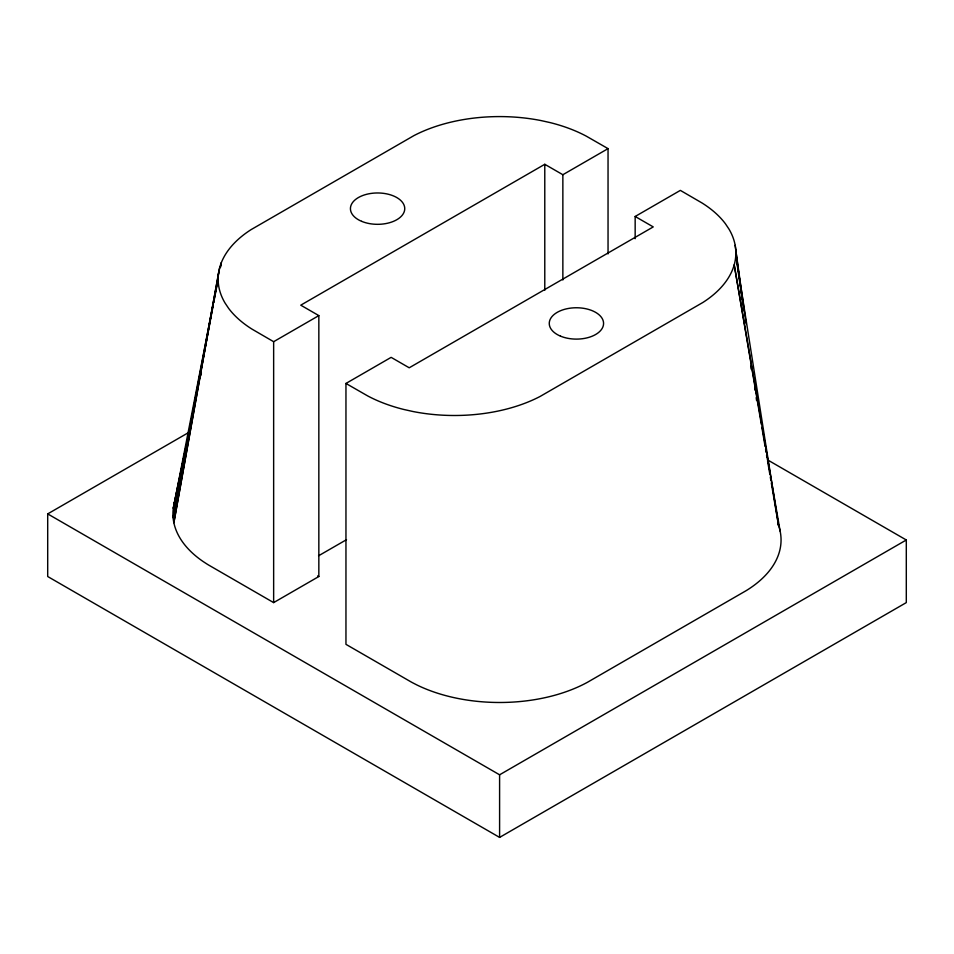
<?xml version="1.0" encoding="UTF-8"?>
<svg xmlns="http://www.w3.org/2000/svg" width="954" height="954" viewBox="0 0 954 954"><rect width="100%" height="100%" fill="white"/><g stroke="black" fill="none" stroke-linecap="round" stroke-linejoin="round"><path stroke-width="1.43" d="M218.633 272.605L173.867 522.732L219.79 267.239L173.115 517.7L213.171 305.507M213.72 302.585L217.87 280.631M218.049 279.128L173.306 508.363L189.309 431.125M200.793 375.745L201.401 372.835M173.747 505.62L186.471 444.361M608.044 253.883L608.044 148.633L562.86 174.725L544.782 164.291L300.76 305.173L318.839 315.607L318.839 576.514L273.643 602.606L208.664 565.066A105.524 60.925 0 0 1 207.054 564.088L203.429 561.727A127.872 73.828 0 0 1 173.103 510.163A127.633 73.696 0 0 1 176.061 497.702M608.044 148.633L586.233 136.124A127.824 73.804 0 0 0 550.196 122.613L541.037 120.574A127.824 73.804 0 0 0 421.978 131.747A132.594 76.558 0 0 0 413.929 135.611L251.081 229.628A132.558 76.535 0 0 0 244.391 234.267A127.836 73.804 0 0 0 225.037 303.002L228.578 308.297A127.836 73.804 0 0 0 251.975 329.106L273.643 341.699L318.839 315.607M767.254 459.709L906.3 539.988L906.3 602.606L499.598 837.409L47.7 576.514L47.7 513.896L187.986 432.901M778.035 524.056A127.824 73.804 0 0 1 767.481 573.092A128.408 74.138 0 0 1 746.088 590.705L587.437 682.301A128.408 74.138 0 0 1 556.921 694.655A127.633 73.696 0 0 1 506.061 702.394A127.872 73.828 0 0 1 416.743 684.889L412.665 682.79A105.524 60.925 0 0 1 410.971 681.871L345.956 644.344L345.956 383.448L391.14 357.356L409.218 367.791L653.24 226.909L635.161 216.475L635.161 238.703M635.161 216.475L680.357 190.383L702.025 202.975A127.824 73.804 0 0 1 725.422 223.773L728.963 229.067A127.824 73.804 0 0 1 709.597 297.803A132.594 76.558 0 0 1 702.907 302.454L540.071 396.47A132.558 76.535 0 0 1 532.022 400.334A127.824 73.804 0 0 1 412.963 411.508L403.816 409.469A127.824 73.804 0 0 1 367.755 395.958L345.956 383.448M318.553 555.8L346.517 539.666M47.7 513.896L499.598 774.803L906.3 539.988M317.706 575.858L318.839 576.514M780.134 531.151L734.21 264.842L761.352 424.399M761.852 427.32L765.084 446.353M765.585 449.274L766.086 452.208M766.575 455.13L767.076 458.063M767.576 460.985L769.818 474.162M770.319 477.095L770.808 480.017M771.309 482.951L778.536 525.404L735.82 254.956L743.798 310.849M754.721 387.348L755.139 390.293M756.188 397.651L756.605 400.585M735.749 249.912L746.1 323.633M735.176 245.321L740.495 286.689M740.853 289.491L741.437 294.035M741.807 296.849L742.188 299.794M750.715 366.121L751.096 369.067M562.86 174.725L562.86 279.975M544.782 164.291L544.782 290.29M499.598 774.803L499.598 837.409M273.643 341.699L273.643 602.606M221.185 263.065L220.35 267.466L221.185 263.065M361.649 221.34A27.165 15.681 0 0 0 404.603 210.262A27.165 15.681 0 0 0 366.503 194.33A27.165 15.681 0 0 0 361.649 221.34M560.475 336.13A27.165 15.681 0 0 0 603.429 325.052A27.165 15.681 0 0 0 565.34 309.12A27.165 15.681 0 0 0 560.475 336.13"/></g></svg>
